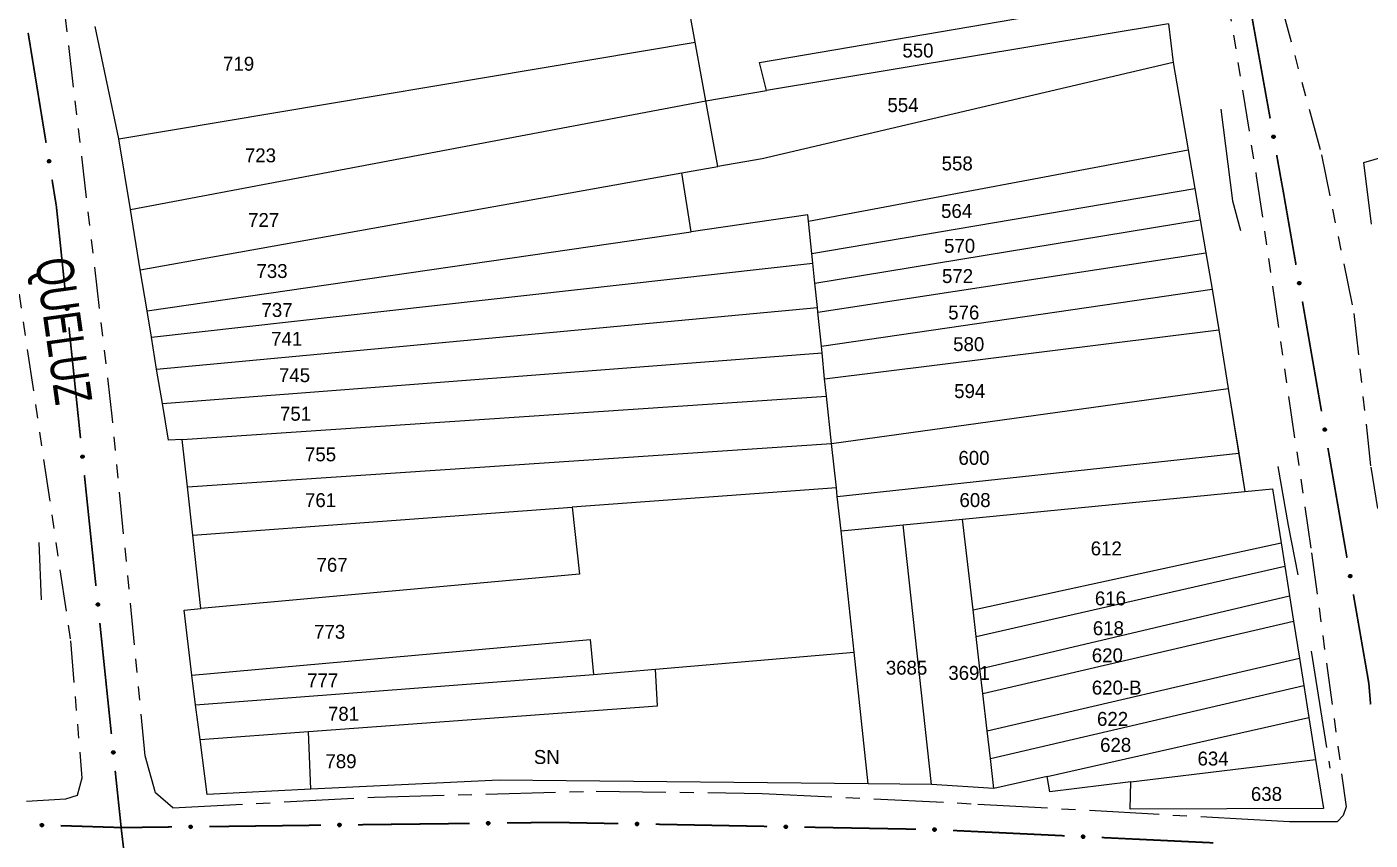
# Model space of a CAD drawing. Extents: x 203851 to 204958, y 4839055 to 4839989.
# Drawn here: x 204665.5 to 204809.9, y 4839179.8 to 4839267.4 of the extents above; entities that cross this region are included whole.
import ezdxf
from ezdxf.enums import TextEntityAlignment as Align

# ---------------------------------------------------------------- set-up
doc = ezdxf.new("R2010")
doc.units = 0
doc.header["$LTSCALE"] = 1.5
doc.header["$MEASUREMENT"] = 0
for name, pattern in [('TRACO_05', [11, 7, -1, 0.5, -1, 0.5, -1]), ('TRACO_13', [8, 5, -1, 1, -1]), ('TRACO_25', [8, 3, -1, 1, -1, 1, -1])]:
    doc.linetypes.add(name, pattern=pattern)
for name, color, linetype in [('CD_MALHA_LOTES', 7, 'CONTINUOUS'), ('HD-VALAS-DRENOS', 170, 'CONTINUOUS'), ('RU-QUADRA', 210, 'CONTINUOUS'), ('SV-EIXO-RUA-N-PAV', 6, 'CONTINUOUS'), ('SV-RUA-NAO-PAV', 7, 'CONTINUOUS'), ('SV-TXT-RUA-N-PAV', 7, 'CONTINUOUS'), ('Th_NmrPort', 1, 'CONTINUOUS')]:
    doc.layers.add(name, color=color, linetype=linetype)
doc.styles.add('ARIAL', font='ARIAL.SHX')

msp = doc.modelspace()

# ---------------------------------------------------------------- linework, layer by layer
at = {"layer": 'CD_MALHA_LOTES', "linetype": 'Continuous', "flags": 128}
for points in [[(204744.29, 4839263.53), (204787.84, 4839271.01)], [(204737.36, 4839265.72), (204736.75, 4839269.07)], [(204675.38, 4839255.3), (204672.84, 4839267.42)], [(204788.25, 4839267.7), (204745.03, 4839260.51)], [(204788.25, 4839267.7), (204788.77, 4839263.54)], [(204675.38, 4839255.3), (204737.36, 4839265.72)], [(204738.51, 4839259.42), (204737.36, 4839265.72)], [(204745.03, 4839260.51), (204744.29, 4839263.53)], [(204788.77, 4839263.54), (204744.56, 4839253.15)], [(204788.77, 4839263.54), (204790.38, 4839254.14)], [(204676.63, 4839247.7), (204738.51, 4839259.42)], [(204738.51, 4839259.42), (204745.03, 4839260.51)], [(204739.81, 4839252.33), (204738.51, 4839259.42)], [(204676.63, 4839247.7), (204675.38, 4839255.3)], [(204749.55, 4839246.46), (204790.38, 4839254.14)], [(204790.38, 4839254.14), (204791.09, 4839249.96)], [(204810.1, 4839246.12), (204809.25, 4839252.76), (204813.72, 4839254.07)], [(204735.91, 4839251.67), (204739.81, 4839252.33)], [(204744.56, 4839253.15), (204739.81, 4839252.33)], [(204677.69, 4839241.23), (204735.91, 4839251.67)], [(204736.92, 4839245.3), (204735.91, 4839251.67)], [(204749.91, 4839242.98), (204791.09, 4839249.96)], [(204791.09, 4839249.96), (204791.67, 4839246.6)], [(204677.69, 4839241.23), (204676.63, 4839247.7)], [(204749.48, 4839247.15), (204736.92, 4839245.3)], [(204749.55, 4839246.46), (204749.48, 4839247.15)], [(204749.91, 4839242.98), (204749.55, 4839246.46)], [(204750.24, 4839239.78), (204791.67, 4839246.6)], [(204791.67, 4839246.6), (204792.27, 4839243.05)], [(204678.42, 4839236.8), (204736.92, 4839245.3)], [(204750.02, 4839241.92), (204749.91, 4839242.98)], [(204750.55, 4839236.68), (204792.27, 4839243.05)], [(204792.27, 4839243.05), (204792.94, 4839239.14)], [(204678.42, 4839236.8), (204677.69, 4839241.23)], [(204678.89, 4839233.96), (204750.02, 4839241.92)], [(204750.24, 4839239.78), (204750.02, 4839241.92)], [(204750.5, 4839237.18), (204750.24, 4839239.78)], [(204750.93, 4839233.01), (204792.94, 4839239.14)], [(204792.94, 4839239.14), (204793.67, 4839234.76)], [(204678.89, 4839233.96), (204678.42, 4839236.8)], [(204679.45, 4839230.54), (204750.5, 4839237.18)], [(204750.55, 4839236.68), (204750.5, 4839237.18)], [(204750.93, 4839233.01), (204750.55, 4839236.68)], [(204679.45, 4839230.54), (204678.89, 4839233.96)], [(204751.28, 4839229.49), (204793.67, 4839234.76)], [(204793.67, 4839234.76), (204794.69, 4839228.45)], [(204680.06, 4839226.84), (204751, 4839232.28)], [(204751, 4839232.28), (204750.93, 4839233.01)], [(204751.28, 4839229.49), (204751, 4839232.28)], [(204680.06, 4839226.84), (204679.45, 4839230.54)], [(204751.47, 4839227.63), (204751.28, 4839229.49)], [(204682.19, 4839222.97), (204751.47, 4839227.63)], [(204752.02, 4839222.54), (204751.47, 4839227.63)], [(204752.02, 4839222.54), (204794.69, 4839228.45)], [(204794.69, 4839228.45), (204795.81, 4839221.47)], [(204680.71, 4839222.87), (204680.06, 4839226.84)], [(204682.19, 4839222.97), (204680.71, 4839222.87)], [(204682.75, 4839217.87), (204682.19, 4839222.97)], [(204682.75, 4839217.87), (204752.02, 4839222.54)], [(204752.54, 4839217.76), (204752.02, 4839222.54)], [(204752.64, 4839216.81), (204795.81, 4839221.47)], [(204795.81, 4839221.47), (204796.47, 4839217.37)], [(204683.33, 4839212.66), (204682.75, 4839217.87)], [(204752.54, 4839217.76), (204724.13, 4839215.67)], [(204752.64, 4839216.81), (204752.54, 4839217.76)], [(204796.47, 4839217.37), (204799.45, 4839217.66)], [(204799.45, 4839217.66), (204800.37, 4839211.82)], [(204753.04, 4839213.12), (204752.64, 4839216.81)], [(204766.1, 4839214.4), (204796.47, 4839217.37)], [(204683.33, 4839212.66), (204724.13, 4839215.67)], [(204724.13, 4839215.67), (204724.93, 4839208.47)], [(204753.04, 4839213.12), (204759.72, 4839213.77)], [(204754.44, 4839200.06), (204753.04, 4839213.12)], [(204759.72, 4839213.77), (204766.1, 4839214.4)], [(204762.76, 4839185.82), (204759.72, 4839213.77)], [(204767.24, 4839204.62), (204766.1, 4839214.4)], [(204684.2, 4839204.76), (204683.33, 4839212.66)], [(204767.24, 4839204.62), (204800.37, 4839211.82)], [(204800.37, 4839211.82), (204800.77, 4839209.32)], [(204767.57, 4839201.77), (204800.77, 4839209.32)], [(204800.77, 4839209.32), (204801.28, 4839206.13)], [(204724.93, 4839208.47), (204684.2, 4839204.76)], [(204767.98, 4839198.26), (204801.28, 4839206.13)], [(204801.28, 4839206.13), (204801.71, 4839203.4)], [(204682.41, 4839204.59), (204684.2, 4839204.76)], [(204683.23, 4839197.59), (204682.41, 4839204.59)], [(204767.57, 4839201.77), (204767.24, 4839204.62)], [(204768.29, 4839195.62), (204801.71, 4839203.4)], [(204801.71, 4839203.4), (204802.34, 4839199.44)], [(204767.98, 4839198.26), (204767.57, 4839201.77)], [(204683.23, 4839197.59), (204726.06, 4839201.44)], [(204726.06, 4839201.44), (204726.43, 4839197.68)], [(204733.1, 4839198.25), (204754.44, 4839200.06)], [(204755.97, 4839185.89), (204754.44, 4839200.06)], [(204768.76, 4839191.62), (204802.34, 4839199.44)], [(204802.34, 4839199.44), (204802.81, 4839196.47)], [(204683.64, 4839194.41), (204683.23, 4839197.59)], [(204683.64, 4839194.41), (204726.43, 4839197.68)], [(204726.43, 4839197.68), (204733.1, 4839198.25)], [(204733.32, 4839194.3), (204733.1, 4839198.25)], [(204768.29, 4839195.62), (204767.98, 4839198.26)], [(204769.11, 4839188.62), (204802.81, 4839196.47)], [(204802.81, 4839196.47), (204803.35, 4839193.05)], [(204684.13, 4839190.66), (204683.64, 4839194.41)], [(204768.76, 4839191.62), (204768.29, 4839195.62)], [(204695.79, 4839191.52), (204733.32, 4839194.3)], [(204775.22, 4839186.7), (204803.35, 4839193.05)], [(204803.35, 4839193.05), (204804.07, 4839188.53)], [(204684.13, 4839190.66), (204695.79, 4839191.52)], [(204696.02, 4839185.31), (204695.79, 4839191.52)], [(204769.11, 4839188.62), (204768.76, 4839191.62)], [(204684.89, 4839184.75), (204684.13, 4839190.66)], [(204769.48, 4839185.41), (204769.11, 4839188.62)], [(204784.21, 4839186.1), (204804.07, 4839188.53)], [(204804.07, 4839188.53), (204804.91, 4839183.25)], [(204716.27, 4839186.31), (204696.02, 4839185.31)], [(204755.97, 4839185.89), (204716.27, 4839186.31)], [(204762.76, 4839185.82), (204755.97, 4839185.89)], [(204769.48, 4839185.41), (204762.76, 4839185.82)], [(204775.22, 4839186.7), (204769.48, 4839185.41)], [(204775.5, 4839185.04), (204775.22, 4839186.7)], [(204784.21, 4839186.1), (204775.5, 4839185.04)], [(204784.12, 4839183.19), (204784.21, 4839186.1)], [(204696.02, 4839185.31), (204684.89, 4839184.75)], [(204804.91, 4839183.25), (204784.12, 4839183.19)]]:
    msp.add_lwpolyline(points, dxfattribs=at)
at = {"layer": 'HD-VALAS-DRENOS', "linetype": 'TRACO_05'}
for points in [[(204793.89, 4839258.52, 2.73), (204795.13, 4839248.64, 2.73), (204795.99, 4839245.46, 2.73)], [(204800.03, 4839220.07, 2.57), (204801.11, 4839213.72, 2.57), (204802.15, 4839208.4, 2.53)], [(204666.79, 4839211.88, 3.58), (204667.02, 4839205.7, 3.29)], [(204803.61, 4839200.19, 2.53), (204805.67, 4839187.26, 2.53)]]:
    msp.add_polyline3d(points, dxfattribs=at)
at = {"layer": 'RU-QUADRA', "linetype": 'Continuous', "flags": 128}
for points in [[(204788.25, 4839267.7), (204788.77, 4839263.54), (204790.38, 4839254.14), (204791.09, 4839249.96), (204791.67, 4839246.6), (204792.27, 4839243.05), (204792.94, 4839239.14), (204793.67, 4839234.76), (204794.69, 4839228.45), (204796.47, 4839217.37), (204799.45, 4839217.66), (204800.37, 4839211.82), (204800.77, 4839209.32), (204801.28, 4839206.13), (204801.71, 4839203.4), (204802.34, 4839199.44), (204802.81, 4839196.47), (204803.35, 4839193.05), (204804.07, 4839188.53), (204804.91, 4839183.25), (204784.12, 4839183.19), (204784.21, 4839186.1), (204775.5, 4839185.04), (204775.22, 4839186.7), (204769.48, 4839185.41), (204762.76, 4839185.82), (204755.97, 4839185.89), (204716.27, 4839186.31), (204696.02, 4839185.31), (204684.89, 4839184.75), (204684.13, 4839190.66), (204683.64, 4839194.41), (204683.23, 4839197.59), (204682.41, 4839204.59), (204684.2, 4839204.76), (204683.33, 4839212.66), (204682.75, 4839217.87), (204682.19, 4839222.97), (204680.71, 4839222.87), (204680.06, 4839226.84), (204679.45, 4839230.54), (204678.89, 4839233.96), (204678.42, 4839236.8), (204677.69, 4839241.23), (204676.63, 4839247.7), (204675.38, 4839255.3), (204672.84, 4839267.42)], [(204810.1, 4839246.12), (204809.25, 4839252.76), (204813.72, 4839254.07)]]:
    msp.add_lwpolyline(points, dxfattribs=at)
at = {"layer": 'SV-EIXO-RUA-N-PAV', "const_width": 0.18}
for points in [[(204797.07, 4839269.32), (204799.19, 4839257.51)], [(204665.63, 4839266.72), (204667.56, 4839254.88)], [(204799.89, 4839253.57), (204800.42, 4839250.62)], [(204668.2, 4839250.93), (204668.52, 4839248.95)], [(204800.42, 4839250.62), (204800.6, 4839249.64)], [(204800.6, 4839249.64), (204801.97, 4839241.75)], [(204668.52, 4839248.95), (204668.66, 4839248.1)], [(204668.66, 4839248.1), (204669.61, 4839239.02)], [(204802.66, 4839237.81), (204804.71, 4839225.99)], [(204670.02, 4839235.04), (204671.26, 4839223.1)], [(204805.4, 4839222.05), (204807.45, 4839210.23)], [(204671.68, 4839219.12), (204672.92, 4839207.19)], [(204808.14, 4839206.29), (204809.68, 4839197.42)], [(204673.34, 4839203.21), (204674.58, 4839191.27)], [(204809.68, 4839197.42), (204809.8, 4839196.71)], [(204809.8, 4839196.71), (204809.99, 4839194.44)], [(204674.99, 4839187.3), (204675.62, 4839181.33)], [(204669.11, 4839181.4), (204675.11, 4839181.21)], [(204675.62, 4839181.33), (204675.63, 4839181.19)], [(204675.63, 4839181.19), (204681.11, 4839181.26)], [(204685.11, 4839181.3), (204697.11, 4839181.45)], [(204701.11, 4839181.5), (204713.11, 4839181.64)], [(204717.11, 4839181.69), (204722.11, 4839181.75)], [(204722.11, 4839181.75), (204722.36, 4839181.75)], [(204722.36, 4839181.75), (204729.11, 4839181.62)], [(204733.11, 4839181.55), (204745.1, 4839181.32)], [(204749.1, 4839181.24), (204761.1, 4839181.02)], [(204675.11, 4839181.21), (204675.63, 4839181.19)], [(204675.63, 4839181.19), (204676.31, 4839175.37)], [(204765.1, 4839180.88), (204777.08, 4839180.31)], [(204781.08, 4839180.12), (204793.07, 4839179.55)]]:
    msp.add_lwpolyline(points, dxfattribs=at)
at = {"layer": 'SV-EIXO-RUA-N-PAV'}
for points in [[(204799.62, 4839255.7), (204799.66, 4839255.67), (204799.69, 4839255.64), (204799.71, 4839255.61), (204799.72, 4839255.58), (204799.72, 4839255.54), (204799.72, 4839255.5), (204799.7, 4839255.47), (204799.68, 4839255.42), (204799.64, 4839255.4), (204799.61, 4839255.38), (204799.57, 4839255.37), (204799.54, 4839255.37), (204799.5, 4839255.37), (204799.46, 4839255.39), (204799.42, 4839255.41), (204799.39, 4839255.45), (204799.38, 4839255.48), (204799.37, 4839255.51), (204799.37, 4839255.55), (204799.37, 4839255.59), (204799.39, 4839255.62), (204799.41, 4839255.66), (204799.45, 4839255.69), (204799.48, 4839255.71), (204799.51, 4839255.72), (204799.55, 4839255.72), (204799.58, 4839255.72), (204799.62, 4839255.7)], [(204667.97, 4839253.06), (204668.01, 4839253.03), (204668.03, 4839253), (204668.05, 4839252.97), (204668.06, 4839252.93), (204668.06, 4839252.9), (204668.05, 4839252.86), (204668.04, 4839252.82), (204668.01, 4839252.78), (204667.98, 4839252.76), (204667.95, 4839252.74), (204667.91, 4839252.73), (204667.88, 4839252.73), (204667.84, 4839252.73), (204667.8, 4839252.75), (204667.76, 4839252.78), (204667.73, 4839252.81), (204667.72, 4839252.84), (204667.71, 4839252.88), (204667.71, 4839252.91), (204667.71, 4839252.95), (204667.73, 4839252.99), (204667.76, 4839253.03), (204667.79, 4839253.06), (204667.82, 4839253.07), (204667.85, 4839253.08), (204667.89, 4839253.08), (204667.93, 4839253.08), (204667.97, 4839253.06)], [(204802.4, 4839239.94), (204802.44, 4839239.92), (204802.47, 4839239.88), (204802.48, 4839239.85), (204802.49, 4839239.82), (204802.49, 4839239.78), (204802.49, 4839239.75), (204802.47, 4839239.71), (204802.45, 4839239.67), (204802.41, 4839239.64), (204802.38, 4839239.62), (204802.35, 4839239.61), (204802.31, 4839239.61), (204802.27, 4839239.61), (204802.24, 4839239.63), (204802.19, 4839239.66), (204802.17, 4839239.69), (204802.15, 4839239.72), (204802.14, 4839239.76), (204802.14, 4839239.79), (204802.14, 4839239.83), (204802.16, 4839239.87), (204802.19, 4839239.91), (204802.22, 4839239.94), (204802.25, 4839239.95), (204802.29, 4839239.96), (204802.32, 4839239.96), (204802.36, 4839239.96), (204802.4, 4839239.94)], [(204669.91, 4839237.18), (204669.95, 4839237.15), (204669.97, 4839237.12), (204669.99, 4839237.08), (204669.99, 4839237.05), (204669.99, 4839237.01), (204669.99, 4839236.98), (204669.97, 4839236.94), (204669.94, 4839236.9), (204669.9, 4839236.87), (204669.87, 4839236.86), (204669.83, 4839236.85), (204669.8, 4839236.85), (204669.76, 4839236.86), (204669.73, 4839236.88), (204669.69, 4839236.91), (204669.66, 4839236.94), (204669.65, 4839236.98), (204669.64, 4839237.01), (204669.64, 4839237.05), (204669.65, 4839237.08), (204669.67, 4839237.12), (204669.7, 4839237.16), (204669.73, 4839237.18), (204669.76, 4839237.2), (204669.8, 4839237.2), (204669.83, 4839237.21), (204669.87, 4839237.2), (204669.91, 4839237.18)], [(204805.14, 4839224.18), (204805.18, 4839224.15), (204805.21, 4839224.12), (204805.22, 4839224.09), (204805.23, 4839224.05), (204805.23, 4839224.02), (204805.23, 4839223.98), (204805.21, 4839223.94), (204805.19, 4839223.9), (204805.15, 4839223.87), (204805.12, 4839223.86), (204805.09, 4839223.85), (204805.05, 4839223.84), (204805.01, 4839223.85), (204804.98, 4839223.87), (204804.93, 4839223.89), (204804.91, 4839223.93), (204804.89, 4839223.96), (204804.88, 4839223.99), (204804.88, 4839224.03), (204804.88, 4839224.06), (204804.9, 4839224.1), (204804.93, 4839224.14), (204804.96, 4839224.17), (204804.99, 4839224.19), (204805.03, 4839224.2), (204805.06, 4839224.2), (204805.1, 4839224.2), (204805.14, 4839224.18)], [(204671.57, 4839221.27), (204671.6, 4839221.24), (204671.63, 4839221.2), (204671.65, 4839221.17), (204671.65, 4839221.13), (204671.65, 4839221.1), (204671.64, 4839221.06), (204671.63, 4839221.02), (204671.6, 4839220.99), (204671.56, 4839220.96), (204671.53, 4839220.95), (204671.49, 4839220.94), (204671.46, 4839220.94), (204671.42, 4839220.95), (204671.38, 4839220.96), (204671.34, 4839220.99), (204671.32, 4839221.03), (204671.31, 4839221.06), (204671.3, 4839221.1), (204671.3, 4839221.13), (204671.31, 4839221.17), (204671.32, 4839221.21), (204671.35, 4839221.24), (204671.39, 4839221.27), (204671.42, 4839221.28), (204671.46, 4839221.29), (204671.49, 4839221.29), (204671.53, 4839221.29), (204671.57, 4839221.27)], [(204807.88, 4839208.42), (204807.92, 4839208.39), (204807.95, 4839208.36), (204807.96, 4839208.32), (204807.97, 4839208.29), (204807.97, 4839208.25), (204807.97, 4839208.22), (204807.95, 4839208.18), (204807.93, 4839208.14), (204807.89, 4839208.11), (204807.86, 4839208.09), (204807.83, 4839208.08), (204807.79, 4839208.08), (204807.75, 4839208.09), (204807.71, 4839208.1), (204807.67, 4839208.13), (204807.65, 4839208.16), (204807.63, 4839208.19), (204807.62, 4839208.23), (204807.62, 4839208.27), (204807.62, 4839208.3), (204807.64, 4839208.34), (204807.67, 4839208.38), (204807.7, 4839208.41), (204807.73, 4839208.42), (204807.77, 4839208.43), (204807.8, 4839208.44), (204807.84, 4839208.43), (204807.88, 4839208.42)], [(204673.22, 4839205.35), (204673.26, 4839205.32), (204673.29, 4839205.29), (204673.3, 4839205.25), (204673.31, 4839205.22), (204673.31, 4839205.18), (204673.3, 4839205.15), (204673.28, 4839205.11), (204673.25, 4839205.07), (204673.22, 4839205.05), (204673.19, 4839205.03), (204673.15, 4839205.02), (204673.12, 4839205.02), (204673.08, 4839205.03), (204673.04, 4839205.05), (204673, 4839205.08), (204672.98, 4839205.11), (204672.96, 4839205.15), (204672.96, 4839205.18), (204672.96, 4839205.22), (204672.96, 4839205.25), (204672.98, 4839205.29), (204673.01, 4839205.33), (204673.05, 4839205.36), (204673.08, 4839205.37), (204673.11, 4839205.38), (204673.15, 4839205.38), (204673.19, 4839205.37), (204673.22, 4839205.35)], [(204674.88, 4839189.44), (204674.92, 4839189.41), (204674.95, 4839189.37), (204674.96, 4839189.34), (204674.97, 4839189.31), (204674.97, 4839189.27), (204674.96, 4839189.23), (204674.94, 4839189.2), (204674.91, 4839189.16), (204674.88, 4839189.13), (204674.84, 4839189.12), (204674.81, 4839189.11), (204674.77, 4839189.11), (204674.74, 4839189.12), (204674.7, 4839189.14), (204674.66, 4839189.17), (204674.63, 4839189.2), (204674.62, 4839189.23), (204674.61, 4839189.27), (204674.61, 4839189.31), (204674.62, 4839189.34), (204674.64, 4839189.38), (204674.67, 4839189.42), (204674.7, 4839189.44), (204674.74, 4839189.46), (204674.77, 4839189.46), (204674.81, 4839189.46), (204674.84, 4839189.46), (204674.88, 4839189.44)], [(204666.97, 4839181.58), (204667.01, 4839181.61), (204667.05, 4839181.63), (204667.08, 4839181.64), (204667.12, 4839181.64), (204667.15, 4839181.64), (204667.19, 4839181.63), (204667.22, 4839181.6), (204667.26, 4839181.57), (204667.28, 4839181.53), (204667.29, 4839181.49), (204667.29, 4839181.46), (204667.29, 4839181.43), (204667.27, 4839181.39), (204667.25, 4839181.35), (204667.21, 4839181.32), (204667.18, 4839181.3), (204667.14, 4839181.29), (204667.11, 4839181.29), (204667.07, 4839181.29), (204667.04, 4839181.31), (204667, 4839181.33), (204666.97, 4839181.36), (204666.95, 4839181.4), (204666.94, 4839181.44), (204666.94, 4839181.47), (204666.94, 4839181.51), (204666.95, 4839181.54), (204666.97, 4839181.58)], [(204682.96, 4839181.39), (204683, 4839181.42), (204683.03, 4839181.45), (204683.07, 4839181.46), (204683.1, 4839181.46), (204683.14, 4839181.46), (204683.17, 4839181.45), (204683.21, 4839181.43), (204683.25, 4839181.39), (204683.27, 4839181.35), (204683.28, 4839181.32), (204683.28, 4839181.28), (204683.28, 4839181.25), (204683.27, 4839181.21), (204683.25, 4839181.18), (204683.21, 4839181.14), (204683.18, 4839181.12), (204683.14, 4839181.11), (204683.11, 4839181.11), (204683.07, 4839181.11), (204683.04, 4839181.12), (204683, 4839181.14), (204682.97, 4839181.18), (204682.94, 4839181.21), (204682.93, 4839181.25), (204682.93, 4839181.28), (204682.93, 4839181.32), (204682.94, 4839181.35), (204682.96, 4839181.39)], [(204698.96, 4839181.58), (204699, 4839181.62), (204699.03, 4839181.64), (204699.07, 4839181.65), (204699.1, 4839181.65), (204699.14, 4839181.65), (204699.17, 4839181.64), (204699.21, 4839181.62), (204699.25, 4839181.58), (204699.27, 4839181.55), (204699.28, 4839181.51), (204699.28, 4839181.48), (204699.28, 4839181.44), (204699.27, 4839181.41), (204699.25, 4839181.37), (204699.21, 4839181.33), (204699.18, 4839181.31), (204699.14, 4839181.3), (204699.11, 4839181.3), (204699.07, 4839181.3), (204699.04, 4839181.31), (204699, 4839181.33), (204698.97, 4839181.37), (204698.94, 4839181.4), (204698.93, 4839181.44), (204698.93, 4839181.47), (204698.93, 4839181.51), (204698.94, 4839181.54), (204698.96, 4839181.58)], [(204714.96, 4839181.77), (204715, 4839181.81), (204715.03, 4839181.83), (204715.07, 4839181.84), (204715.1, 4839181.84), (204715.14, 4839181.84), (204715.17, 4839181.83), (204715.21, 4839181.81), (204715.24, 4839181.78), (204715.27, 4839181.74), (204715.28, 4839181.7), (204715.28, 4839181.67), (204715.28, 4839181.63), (204715.27, 4839181.6), (204715.25, 4839181.56), (204715.21, 4839181.53), (204715.18, 4839181.5), (204715.14, 4839181.49), (204715.11, 4839181.49), (204715.07, 4839181.49), (204715.04, 4839181.5), (204715, 4839181.52), (204714.97, 4839181.56), (204714.94, 4839181.59), (204714.93, 4839181.63), (204714.93, 4839181.66), (204714.93, 4839181.7), (204714.94, 4839181.74), (204714.96, 4839181.77)], [(204730.96, 4839181.7), (204731, 4839181.73), (204731.04, 4839181.75), (204731.07, 4839181.76), (204731.11, 4839181.76), (204731.14, 4839181.76), (204731.18, 4839181.75), (204731.21, 4839181.73), (204731.25, 4839181.69), (204731.27, 4839181.65), (204731.28, 4839181.62), (204731.28, 4839181.58), (204731.28, 4839181.55), (204731.26, 4839181.51), (204731.24, 4839181.48), (204731.21, 4839181.44), (204731.17, 4839181.42), (204731.13, 4839181.41), (204731.1, 4839181.41), (204731.06, 4839181.42), (204731.03, 4839181.43), (204730.99, 4839181.45), (204730.96, 4839181.48), (204730.94, 4839181.52), (204730.93, 4839181.56), (204730.93, 4839181.59), (204730.93, 4839181.63), (204730.94, 4839181.66), (204730.96, 4839181.7)], [(204746.96, 4839181.39), (204747, 4839181.43), (204747.03, 4839181.45), (204747.07, 4839181.46), (204747.1, 4839181.46), (204747.14, 4839181.46), (204747.17, 4839181.45), (204747.21, 4839181.43), (204747.24, 4839181.39), (204747.26, 4839181.35), (204747.28, 4839181.32), (204747.28, 4839181.28), (204747.27, 4839181.25), (204747.26, 4839181.21), (204747.24, 4839181.18), (204747.2, 4839181.14), (204747.17, 4839181.12), (204747.13, 4839181.11), (204747.1, 4839181.11), (204747.06, 4839181.11), (204747.03, 4839181.12), (204746.99, 4839181.15), (204746.96, 4839181.18), (204746.93, 4839181.22), (204746.93, 4839181.25), (204746.92, 4839181.29), (204746.93, 4839181.32), (204746.94, 4839181.36), (204746.96, 4839181.39)], [(204762.96, 4839181.09), (204763, 4839181.13), (204763.03, 4839181.15), (204763.07, 4839181.16), (204763.11, 4839181.16), (204763.14, 4839181.15), (204763.17, 4839181.14), (204763.21, 4839181.12), (204763.24, 4839181.08), (204763.26, 4839181.04), (204763.27, 4839181.01), (204763.27, 4839180.97), (204763.27, 4839180.94), (204763.26, 4839180.9), (204763.23, 4839180.87), (204763.2, 4839180.83), (204763.16, 4839180.81), (204763.12, 4839180.8), (204763.09, 4839180.8), (204763.05, 4839180.81), (204763.02, 4839180.82), (204762.98, 4839180.84), (204762.95, 4839180.88), (204762.93, 4839180.92), (204762.92, 4839180.95), (204762.92, 4839180.99), (204762.93, 4839181.02), (204762.94, 4839181.06), (204762.96, 4839181.09)], [(204778.94, 4839180.33), (204778.98, 4839180.37), (204779.02, 4839180.39), (204779.05, 4839180.4), (204779.09, 4839180.4), (204779.12, 4839180.39), (204779.16, 4839180.38), (204779.19, 4839180.36), (204779.23, 4839180.32), (204779.24, 4839180.28), (204779.26, 4839180.25), (204779.26, 4839180.21), (204779.25, 4839180.18), (204779.24, 4839180.14), (204779.21, 4839180.11), (204779.18, 4839180.07), (204779.14, 4839180.05), (204779.11, 4839180.04), (204779.07, 4839180.04), (204779.03, 4839180.05), (204779, 4839180.06), (204778.97, 4839180.08), (204778.93, 4839180.12), (204778.91, 4839180.16), (204778.9, 4839180.19), (204778.9, 4839180.23), (204778.91, 4839180.26), (204778.92, 4839180.3), (204778.94, 4839180.33)]]:
    msp.add_lwpolyline(points, close=True, dxfattribs=at)
for points in [[(204799.37, 4839255.59), (204799.42, 4839255.41)], [(204799.37, 4839255.56), (204799.41, 4839255.44)], [(204799.37, 4839255.55), (204799.39, 4839255.45)], [(204799.38, 4839255.6), (204799.44, 4839255.41)], [(204799.39, 4839255.62), (204799.46, 4839255.39)], [(204799.4, 4839255.64), (204799.48, 4839255.38)], [(204799.41, 4839255.66), (204799.5, 4839255.37)], [(204799.43, 4839255.68), (204799.52, 4839255.37)], [(204799.45, 4839255.69), (204799.54, 4839255.37)], [(204799.46, 4839255.7), (204799.56, 4839255.37)], [(204799.48, 4839255.71), (204799.57, 4839255.37)], [(204799.5, 4839255.71), (204799.59, 4839255.38)], [(204799.51, 4839255.72), (204799.61, 4839255.38)], [(204799.53, 4839255.72), (204799.63, 4839255.39)], [(204799.55, 4839255.72), (204799.64, 4839255.4)], [(204799.57, 4839255.71), (204799.66, 4839255.42)], [(204799.58, 4839255.72), (204799.68, 4839255.42)], [(204799.6, 4839255.71), (204799.69, 4839255.45)], [(204799.62, 4839255.7), (204799.7, 4839255.47)], [(204799.64, 4839255.69), (204799.71, 4839255.49)], [(204799.66, 4839255.67), (204799.72, 4839255.5)], [(204799.68, 4839255.66), (204799.72, 4839255.53)], [(204799.69, 4839255.64), (204799.72, 4839255.54)], [(204667.71, 4839252.95), (204667.76, 4839252.78)], [(204667.71, 4839252.93), (204667.74, 4839252.8)], [(204667.71, 4839252.91), (204667.73, 4839252.81)], [(204667.72, 4839252.96), (204667.78, 4839252.77)], [(204667.73, 4839252.99), (204667.8, 4839252.75)], [(204667.74, 4839253.01), (204667.82, 4839252.75)], [(204667.76, 4839253.03), (204667.84, 4839252.73)], [(204667.77, 4839253.04), (204667.86, 4839252.74)], [(204667.79, 4839253.06), (204667.88, 4839252.73)], [(204667.8, 4839253.06), (204667.89, 4839252.73)], [(204667.82, 4839253.07), (204667.91, 4839252.73)], [(204667.84, 4839253.07), (204667.92, 4839252.74)], [(204667.85, 4839253.08), (204667.95, 4839252.74)], [(204667.87, 4839253.08), (204667.96, 4839252.75)], [(204667.89, 4839253.08), (204667.98, 4839252.76)], [(204667.91, 4839253.08), (204667.99, 4839252.78)], [(204667.93, 4839253.08), (204668.01, 4839252.78)], [(204667.94, 4839253.07), (204668.02, 4839252.81)], [(204667.97, 4839253.06), (204668.04, 4839252.82)], [(204667.99, 4839253.05), (204668.05, 4839252.85)], [(204668.01, 4839253.03), (204668.05, 4839252.86)], [(204668.02, 4839253.02), (204668.05, 4839252.89)], [(204668.03, 4839253), (204668.06, 4839252.9)], [(204802.14, 4839239.83), (204802.19, 4839239.66)], [(204802.14, 4839239.81), (204802.18, 4839239.68)], [(204802.14, 4839239.79), (204802.17, 4839239.69)], [(204802.15, 4839239.84), (204802.21, 4839239.65)], [(204802.16, 4839239.87), (204802.24, 4839239.63)], [(204802.18, 4839239.88), (204802.25, 4839239.62)], [(204802.19, 4839239.91), (204802.27, 4839239.61)], [(204802.2, 4839239.92), (204802.29, 4839239.62)], [(204802.22, 4839239.94), (204802.31, 4839239.61)], [(204802.23, 4839239.94), (204802.33, 4839239.61)], [(204802.25, 4839239.95), (204802.35, 4839239.61)], [(204802.27, 4839239.95), (204802.36, 4839239.62)], [(204802.29, 4839239.96), (204802.38, 4839239.62)], [(204802.31, 4839239.96), (204802.4, 4839239.63)], [(204802.32, 4839239.96), (204802.41, 4839239.64)], [(204802.34, 4839239.96), (204802.43, 4839239.66)], [(204802.36, 4839239.96), (204802.45, 4839239.67)], [(204802.38, 4839239.95), (204802.46, 4839239.69)], [(204802.4, 4839239.94), (204802.47, 4839239.71)], [(204802.42, 4839239.93), (204802.48, 4839239.73)], [(204802.44, 4839239.92), (204802.49, 4839239.75)], [(204802.45, 4839239.9), (204802.49, 4839239.77)], [(204802.47, 4839239.88), (204802.49, 4839239.78)], [(204669.64, 4839237.05), (204669.66, 4839236.94)], [(204669.65, 4839237.08), (204669.69, 4839236.91)], [(204669.65, 4839237.06), (204669.67, 4839236.93)], [(204669.66, 4839237.1), (204669.7, 4839236.9)], [(204669.67, 4839237.12), (204669.73, 4839236.88)], [(204669.68, 4839237.14), (204669.74, 4839236.87)], [(204669.7, 4839237.16), (204669.76, 4839236.86)], [(204669.71, 4839237.17), (204669.78, 4839236.86)], [(204669.73, 4839237.18), (204669.8, 4839236.85)], [(204669.75, 4839237.19), (204669.82, 4839236.85)], [(204669.76, 4839237.2), (204669.83, 4839236.85)], [(204669.78, 4839237.2), (204669.85, 4839236.86)], [(204669.8, 4839237.2), (204669.87, 4839236.86)], [(204669.82, 4839237.2), (204669.89, 4839236.87)], [(204669.83, 4839237.21), (204669.9, 4839236.87)], [(204669.85, 4839237.2), (204669.92, 4839236.89)], [(204669.87, 4839237.2), (204669.94, 4839236.9)], [(204669.89, 4839237.19), (204669.95, 4839236.92)], [(204669.91, 4839237.18), (204669.97, 4839236.94)], [(204669.93, 4839237.16), (204669.98, 4839236.96)], [(204669.95, 4839237.15), (204669.99, 4839236.98)], [(204669.96, 4839237.13), (204669.99, 4839237)], [(204669.97, 4839237.12), (204669.99, 4839237.01)], [(204804.88, 4839224.06), (204804.93, 4839223.89)], [(204804.88, 4839224.04), (204804.92, 4839223.92)], [(204804.88, 4839224.03), (204804.91, 4839223.93)], [(204804.89, 4839224.08), (204804.95, 4839223.89)], [(204804.9, 4839224.1), (204804.98, 4839223.87)], [(204804.92, 4839224.12), (204804.99, 4839223.86)], [(204804.93, 4839224.14), (204805.01, 4839223.85)], [(204804.94, 4839224.16), (204805.03, 4839223.85)], [(204804.96, 4839224.17), (204805.05, 4839223.84)], [(204804.97, 4839224.18), (204805.07, 4839223.85)], [(204804.99, 4839224.19), (204805.09, 4839223.85)], [(204805.01, 4839224.19), (204805.1, 4839223.85)], [(204805.03, 4839224.2), (204805.12, 4839223.86)], [(204805.05, 4839224.19), (204805.14, 4839223.87)], [(204805.06, 4839224.2), (204805.15, 4839223.87)], [(204805.08, 4839224.19), (204805.17, 4839223.89)], [(204805.1, 4839224.2), (204805.19, 4839223.9)], [(204805.12, 4839224.19), (204805.2, 4839223.93)], [(204805.14, 4839224.18), (204805.21, 4839223.94)], [(204805.16, 4839224.16), (204805.22, 4839223.97)], [(204805.18, 4839224.15), (204805.23, 4839223.98)], [(204805.19, 4839224.13), (204805.23, 4839224.01)], [(204805.21, 4839224.12), (204805.23, 4839224.02)], [(204671.3, 4839221.15), (204671.33, 4839221.02)], [(204671.3, 4839221.13), (204671.32, 4839221.03)], [(204671.31, 4839221.17), (204671.34, 4839220.99)], [(204671.32, 4839221.21), (204671.38, 4839220.96)], [(204671.32, 4839221.18), (204671.36, 4839220.99)], [(204671.34, 4839221.22), (204671.4, 4839220.96)], [(204671.35, 4839221.24), (204671.42, 4839220.95)], [(204671.37, 4839221.26), (204671.44, 4839220.95)], [(204671.39, 4839221.27), (204671.46, 4839220.94)], [(204671.4, 4839221.27), (204671.47, 4839220.94)], [(204671.42, 4839221.28), (204671.49, 4839220.94)], [(204671.44, 4839221.28), (204671.51, 4839220.94)], [(204671.46, 4839221.29), (204671.53, 4839220.95)], [(204671.48, 4839221.29), (204671.55, 4839220.96)], [(204671.49, 4839221.29), (204671.56, 4839220.96)], [(204671.51, 4839221.28), (204671.58, 4839220.98)], [(204671.53, 4839221.29), (204671.6, 4839220.99)], [(204671.55, 4839221.27), (204671.61, 4839221.01)], [(204671.57, 4839221.27), (204671.63, 4839221.02)], [(204671.59, 4839221.25), (204671.63, 4839221.05)], [(204671.6, 4839221.24), (204671.64, 4839221.06)], [(204671.62, 4839221.22), (204671.65, 4839221.09)], [(204671.63, 4839221.2), (204671.65, 4839221.1)], [(204807.62, 4839208.3), (204807.67, 4839208.13)], [(204807.62, 4839208.28), (204807.66, 4839208.15)], [(204807.62, 4839208.27), (204807.65, 4839208.16)], [(204807.63, 4839208.32), (204807.69, 4839208.12)], [(204807.64, 4839208.34), (204807.71, 4839208.1)], [(204807.66, 4839208.36), (204807.73, 4839208.1)], [(204807.67, 4839208.38), (204807.75, 4839208.09)], [(204807.68, 4839208.39), (204807.77, 4839208.09)], [(204807.7, 4839208.41), (204807.79, 4839208.08)], [(204807.71, 4839208.41), (204807.81, 4839208.09)], [(204807.73, 4839208.42), (204807.83, 4839208.08)], [(204807.75, 4839208.43), (204807.84, 4839208.09)], [(204807.77, 4839208.43), (204807.86, 4839208.09)], [(204807.79, 4839208.43), (204807.88, 4839208.11)], [(204807.8, 4839208.44), (204807.89, 4839208.11)], [(204807.82, 4839208.43), (204807.91, 4839208.13)], [(204807.84, 4839208.43), (204807.93, 4839208.14)], [(204807.86, 4839208.42), (204807.94, 4839208.16)], [(204807.88, 4839208.42), (204807.95, 4839208.18)], [(204807.9, 4839208.4), (204807.96, 4839208.21)], [(204807.92, 4839208.39), (204807.97, 4839208.22)], [(204807.93, 4839208.37), (204807.97, 4839208.24)], [(204807.95, 4839208.36), (204807.97, 4839208.25)], [(204672.96, 4839205.25), (204673, 4839205.08)], [(204672.96, 4839205.23), (204672.99, 4839205.1)], [(204672.96, 4839205.22), (204672.98, 4839205.11)], [(204672.98, 4839205.29), (204673.04, 4839205.05)], [(204672.98, 4839205.27), (204673.02, 4839205.07)], [(204673, 4839205.31), (204673.06, 4839205.04)], [(204673.01, 4839205.33), (204673.08, 4839205.03)], [(204673.03, 4839205.34), (204673.1, 4839205.03)], [(204673.05, 4839205.36), (204673.12, 4839205.02)], [(204673.06, 4839205.36), (204673.13, 4839205.03)], [(204673.08, 4839205.37), (204673.15, 4839205.02)], [(204673.1, 4839205.37), (204673.16, 4839205.03)], [(204673.11, 4839205.38), (204673.19, 4839205.03)], [(204673.13, 4839205.37), (204673.2, 4839205.04)], [(204673.15, 4839205.38), (204673.22, 4839205.05)], [(204673.17, 4839205.37), (204673.24, 4839205.06)], [(204673.19, 4839205.37), (204673.25, 4839205.07)], [(204673.2, 4839205.36), (204673.27, 4839205.09)], [(204673.22, 4839205.35), (204673.28, 4839205.11)], [(204673.24, 4839205.34), (204673.29, 4839205.14)], [(204673.26, 4839205.32), (204673.3, 4839205.15)], [(204673.28, 4839205.3), (204673.3, 4839205.18)], [(204673.29, 4839205.29), (204673.31, 4839205.18)], [(204674.61, 4839189.31), (204674.63, 4839189.2)], [(204674.62, 4839189.34), (204674.66, 4839189.17)], [(204674.62, 4839189.32), (204674.65, 4839189.19)], [(204674.63, 4839189.35), (204674.68, 4839189.16)], [(204674.64, 4839189.38), (204674.7, 4839189.14)], [(204674.66, 4839189.39), (204674.72, 4839189.13)], [(204674.67, 4839189.42), (204674.74, 4839189.12)], [(204674.69, 4839189.43), (204674.75, 4839189.12)], [(204674.7, 4839189.44), (204674.77, 4839189.11)], [(204674.72, 4839189.45), (204674.79, 4839189.11)], [(204674.74, 4839189.46), (204674.81, 4839189.11)], [(204674.75, 4839189.46), (204674.82, 4839189.12)], [(204674.77, 4839189.46), (204674.84, 4839189.12)], [(204674.79, 4839189.46), (204674.86, 4839189.13)], [(204674.81, 4839189.46), (204674.88, 4839189.13)], [(204674.83, 4839189.46), (204674.89, 4839189.15)], [(204674.84, 4839189.46), (204674.91, 4839189.16)], [(204674.86, 4839189.45), (204674.93, 4839189.18)], [(204674.88, 4839189.44), (204674.94, 4839189.2)], [(204674.9, 4839189.42), (204674.95, 4839189.22)], [(204674.92, 4839189.41), (204674.96, 4839189.23)], [(204674.94, 4839189.39), (204674.96, 4839189.26)], [(204674.95, 4839189.37), (204674.97, 4839189.27)], [(204666.94, 4839181.51), (204667.28, 4839181.53)], [(204666.94, 4839181.49), (204667.28, 4839181.51)], [(204666.94, 4839181.47), (204667.29, 4839181.49)], [(204666.94, 4839181.45), (204667.29, 4839181.47)], [(204666.94, 4839181.44), (204667.29, 4839181.46)], [(204666.95, 4839181.54), (204667.26, 4839181.57)], [(204666.95, 4839181.52), (204667.26, 4839181.55)], [(204666.95, 4839181.42), (204667.28, 4839181.44)], [(204666.95, 4839181.4), (204667.29, 4839181.43)], [(204666.96, 4839181.56), (204667.24, 4839181.59)], [(204666.96, 4839181.38), (204667.27, 4839181.41)], [(204666.97, 4839181.58), (204667.22, 4839181.6)], [(204666.97, 4839181.36), (204667.27, 4839181.39)], [(204666.99, 4839181.59), (204667.2, 4839181.62)], [(204666.99, 4839181.35), (204667.26, 4839181.37)], [(204667, 4839181.33), (204667.25, 4839181.35)], [(204667.01, 4839181.61), (204667.19, 4839181.63)], [(204667.02, 4839181.32), (204667.22, 4839181.34)], [(204667.03, 4839181.62), (204667.16, 4839181.63)], [(204667.05, 4839181.63), (204667.15, 4839181.64)], [(204682.93, 4839181.32), (204683.27, 4839181.35)], [(204682.94, 4839181.35), (204683.25, 4839181.39)], [(204682.94, 4839181.33), (204683.25, 4839181.37)], [(204682.94, 4839181.3), (204683.27, 4839181.34)], [(204682.95, 4839181.37), (204683.23, 4839181.41)], [(204682.96, 4839181.39), (204683.21, 4839181.43)], [(204682.98, 4839181.41), (204683.19, 4839181.44)], [(204683, 4839181.42), (204683.17, 4839181.45)], [(204683.02, 4839181.44), (204683.15, 4839181.45)], [(204683.03, 4839181.45), (204683.14, 4839181.46)], [(204698.93, 4839181.51), (204699.27, 4839181.55)], [(204698.93, 4839181.49), (204699.27, 4839181.53)], [(204698.93, 4839181.47), (204699.28, 4839181.51)], [(204698.93, 4839181.45), (204699.28, 4839181.49)], [(204698.93, 4839181.44), (204699.28, 4839181.48)], [(204698.94, 4839181.54), (204699.25, 4839181.58)], [(204698.94, 4839181.53), (204699.25, 4839181.57)], [(204698.94, 4839181.42), (204699.28, 4839181.46)], [(204698.94, 4839181.4), (204699.28, 4839181.44)], [(204698.95, 4839181.56), (204699.22, 4839181.6)], [(204698.96, 4839181.58), (204699.21, 4839181.62)], [(204698.96, 4839181.38), (204699.27, 4839181.42)], [(204698.97, 4839181.37), (204699.27, 4839181.41)], [(204698.98, 4839181.6), (204699.18, 4839181.63)], [(204698.99, 4839181.35), (204699.26, 4839181.39)], [(204699, 4839181.62), (204699.17, 4839181.64)], [(204699, 4839181.33), (204699.25, 4839181.37)], [(204699.02, 4839181.63), (204699.15, 4839181.64)], [(204699.02, 4839181.32), (204699.22, 4839181.35)], [(204699.03, 4839181.64), (204699.14, 4839181.65)], [(204699.04, 4839181.31), (204699.21, 4839181.33)], [(204714.93, 4839181.7), (204715.27, 4839181.74)], [(204714.93, 4839181.68), (204715.27, 4839181.72)], [(204714.93, 4839181.66), (204715.28, 4839181.7)], [(204714.93, 4839181.65), (204715.28, 4839181.68)], [(204714.93, 4839181.63), (204715.28, 4839181.67)], [(204714.94, 4839181.74), (204715.24, 4839181.78)], [(204714.94, 4839181.72), (204715.25, 4839181.76)], [(204714.94, 4839181.61), (204715.28, 4839181.65)], [(204714.94, 4839181.59), (204715.28, 4839181.63)], [(204714.95, 4839181.75), (204715.22, 4839181.79)], [(204714.96, 4839181.77), (204715.21, 4839181.81)], [(204714.96, 4839181.58), (204715.27, 4839181.61)], [(204714.97, 4839181.56), (204715.27, 4839181.6)], [(204714.98, 4839181.79), (204715.18, 4839181.82)], [(204714.99, 4839181.54), (204715.25, 4839181.58)], [(204715, 4839181.81), (204715.17, 4839181.83)], [(204715, 4839181.52), (204715.25, 4839181.56)], [(204715.02, 4839181.82), (204715.15, 4839181.83)], [(204715.02, 4839181.52), (204715.22, 4839181.54)], [(204715.03, 4839181.83), (204715.14, 4839181.84)], [(204715.04, 4839181.5), (204715.21, 4839181.53)], [(204715.06, 4839181.5), (204715.19, 4839181.51)], [(204715.07, 4839181.49), (204715.18, 4839181.5)], [(204730.93, 4839181.63), (204731.27, 4839181.65)], [(204730.93, 4839181.61), (204731.27, 4839181.64)], [(204730.93, 4839181.59), (204731.28, 4839181.62)], [(204730.93, 4839181.57), (204731.28, 4839181.6)], [(204730.93, 4839181.56), (204731.28, 4839181.58)], [(204730.94, 4839181.66), (204731.25, 4839181.69)], [(204730.94, 4839181.64), (204731.25, 4839181.67)], [(204730.94, 4839181.54), (204731.28, 4839181.57)], [(204730.94, 4839181.52), (204731.28, 4839181.55)], [(204730.95, 4839181.68), (204731.23, 4839181.71)], [(204730.95, 4839181.5), (204731.27, 4839181.53)], [(204730.96, 4839181.7), (204731.21, 4839181.73)], [(204730.96, 4839181.48), (204731.26, 4839181.51)], [(204730.98, 4839181.72), (204731.19, 4839181.74)], [(204730.98, 4839181.47), (204731.25, 4839181.5)], [(204730.99, 4839181.45), (204731.24, 4839181.48)], [(204731, 4839181.73), (204731.18, 4839181.75)], [(204731.02, 4839181.74), (204731.15, 4839181.75)], [(204731.02, 4839181.44), (204731.22, 4839181.46)], [(204731.03, 4839181.43), (204731.21, 4839181.44)], [(204731.04, 4839181.75), (204731.14, 4839181.76)], [(204731.05, 4839181.42), (204731.18, 4839181.43)], [(204731.06, 4839181.42), (204731.17, 4839181.42)], [(204746.93, 4839181.32), (204747.26, 4839181.35)], [(204746.93, 4839181.31), (204747.26, 4839181.34)], [(204746.94, 4839181.36), (204747.24, 4839181.39)], [(204746.94, 4839181.34), (204747.25, 4839181.37)], [(204746.95, 4839181.37), (204747.22, 4839181.41)], [(204746.96, 4839181.39), (204747.21, 4839181.43)], [(204746.98, 4839181.41), (204747.18, 4839181.44)], [(204747, 4839181.43), (204747.17, 4839181.45)], [(204747.02, 4839181.44), (204747.15, 4839181.45)], [(204747.03, 4839181.45), (204747.14, 4839181.46)], [(204667.04, 4839181.31), (204667.21, 4839181.32)], [(204667.06, 4839181.3), (204667.19, 4839181.31)], [(204667.07, 4839181.29), (204667.18, 4839181.3)], [(204682.93, 4839181.28), (204683.28, 4839181.32)], [(204682.93, 4839181.25), (204683.28, 4839181.28)], [(204682.94, 4839181.26), (204683.28, 4839181.3)], [(204682.94, 4839181.23), (204683.28, 4839181.27)], [(204682.94, 4839181.21), (204683.28, 4839181.25)], [(204682.96, 4839181.19), (204683.27, 4839181.23)], [(204682.97, 4839181.18), (204683.27, 4839181.21)], [(204682.99, 4839181.16), (204683.26, 4839181.2)], [(204683, 4839181.14), (204683.25, 4839181.18)], [(204683.03, 4839181.13), (204683.22, 4839181.16)], [(204683.04, 4839181.12), (204683.21, 4839181.14)], [(204683.06, 4839181.12), (204683.19, 4839181.13)], [(204683.07, 4839181.11), (204683.18, 4839181.12)], [(204699.06, 4839181.31), (204699.19, 4839181.32)], [(204699.07, 4839181.3), (204699.18, 4839181.31)], [(204746.92, 4839181.29), (204747.28, 4839181.32)], [(204746.93, 4839181.27), (204747.27, 4839181.3)], [(204746.93, 4839181.25), (204747.28, 4839181.28)], [(204746.93, 4839181.23), (204747.27, 4839181.26)], [(204746.93, 4839181.22), (204747.27, 4839181.25)], [(204746.95, 4839181.2), (204747.26, 4839181.23)], [(204746.96, 4839181.18), (204747.26, 4839181.21)], [(204746.98, 4839181.17), (204747.25, 4839181.19)], [(204746.99, 4839181.15), (204747.24, 4839181.18)], [(204747.01, 4839181.14), (204747.21, 4839181.16)], [(204747.03, 4839181.12), (204747.2, 4839181.14)], [(204747.05, 4839181.12), (204747.18, 4839181.13)], [(204747.06, 4839181.11), (204747.17, 4839181.12)], [(204762.92, 4839180.99), (204763.27, 4839181.01)], [(204762.92, 4839180.97), (204763.27, 4839180.99)], [(204762.92, 4839180.95), (204763.27, 4839180.97)], [(204762.93, 4839181.02), (204763.26, 4839181.04)], [(204762.93, 4839181.01), (204763.26, 4839181.03)], [(204762.93, 4839180.93), (204763.27, 4839180.95)], [(204762.93, 4839180.92), (204763.27, 4839180.94)], [(204762.94, 4839181.06), (204763.24, 4839181.08)], [(204762.94, 4839181.04), (204763.25, 4839181.06)], [(204762.94, 4839180.9), (204763.26, 4839180.92)], [(204762.95, 4839181.07), (204763.22, 4839181.1)], [(204762.95, 4839180.88), (204763.26, 4839180.9)], [(204762.96, 4839181.09), (204763.21, 4839181.12)], [(204762.97, 4839180.86), (204763.24, 4839180.88)], [(204762.98, 4839181.11), (204763.18, 4839181.13)], [(204762.98, 4839180.84), (204763.23, 4839180.87)], [(204763, 4839181.13), (204763.17, 4839181.14)], [(204763.01, 4839180.83), (204763.21, 4839180.85)], [(204763.02, 4839181.14), (204763.15, 4839181.14)], [(204763.02, 4839180.82), (204763.2, 4839180.83)], [(204763.03, 4839181.15), (204763.14, 4839181.15)], [(204763.04, 4839180.81), (204763.17, 4839180.82)], [(204763.05, 4839180.81), (204763.16, 4839180.81)], [(204778.9, 4839180.23), (204779.26, 4839180.25)], [(204778.9, 4839180.19), (204779.26, 4839180.21)], [(204778.91, 4839180.26), (204779.24, 4839180.28)], [(204778.91, 4839180.25), (204779.24, 4839180.26)], [(204778.91, 4839180.21), (204779.25, 4839180.22)], [(204778.91, 4839180.17), (204779.25, 4839180.19)], [(204778.91, 4839180.16), (204779.25, 4839180.18)], [(204778.92, 4839180.3), (204779.23, 4839180.32)], [(204778.92, 4839180.28), (204779.23, 4839180.3)], [(204778.92, 4839180.14), (204779.24, 4839180.16)], [(204778.93, 4839180.31), (204779.2, 4839180.34)], [(204778.93, 4839180.12), (204779.24, 4839180.14)], [(204778.94, 4839180.33), (204779.19, 4839180.36)], [(204778.95, 4839180.1), (204779.22, 4839180.12)], [(204778.96, 4839180.35), (204779.17, 4839180.37)], [(204778.97, 4839180.08), (204779.21, 4839180.11)], [(204778.98, 4839180.37), (204779.16, 4839180.38)], [(204778.99, 4839180.07), (204779.19, 4839180.09)], [(204779, 4839180.38), (204779.13, 4839180.38)], [(204779, 4839180.06), (204779.18, 4839180.07)], [(204779.02, 4839180.39), (204779.12, 4839180.39)], [(204779.02, 4839180.05), (204779.15, 4839180.06)], [(204779.03, 4839180.05), (204779.14, 4839180.05)]]:
    msp.add_lwpolyline(points, dxfattribs=at)
at = {"layer": 'SV-RUA-NAO-PAV', "linetype": 'TRACO_25'}
for points in [[(204681.18, 4839183.32, 3.3), (204679.31, 4839184.94, 3.3), (204678.21, 4839188.92, 3.3), (204674.71, 4839225.13, 3.82), (204667.7, 4839284.95, 4.24), (204658.61, 4839328.6, 3.87), (204656.25, 4839338.43, 3.87), (204656.62, 4839339.59, 3.87), (204658.58, 4839340.29, 3.87), (204700.85, 4839347.27, 3.71), (204715.55, 4839349.15, 3.59), (204728.39, 4839349.47, 3.53), (204747.42, 4839349.06, 3.22), (204766.44, 4839350.8, 2.98), (204780.68, 4839351.87, 3.01), (204784, 4839350.65, 3.01), (204785.44, 4839348.44, 3.01), (204786.51, 4839329.21, 3.02), (204792.36, 4839284.26, 2.91), (204797.7, 4839251.33, 2.7), (204803.63, 4839210.77, 2.61), (204807.36, 4839183.44, 3.1), (204807.05, 4839182.49, 3.1)], [(204636.82, 4839337.37, 4.02), (204637.86, 4839337.51, 4.02), (204648.43, 4839338.73, 3.92), (204649.82, 4839337.97, 3.92), (204650, 4839336.74, 3.92), (204653.84, 4839311.34, 4.17), (204660.51, 4839276.03, 4.63), (204663.77, 4839244.53, 4.23), (204670.18, 4839201.28, 3.38), (204671.42, 4839186.52, 3.19), (204670.89, 4839184.65, 3.2), (204669.63, 4839184.24, 3.2), (204665.44, 4839184, 3.26)], [(204800.27, 4839270.09, 3.09), (204804.7, 4839253.61, 2.95), (204808.18, 4839236.53, 2.94), (204810.01, 4839219.99, 2.95), (204813.81, 4839196.32, 2.65), (204815.19, 4839182.74, 3.2), (204815.5, 4839181.72, 3.2)]]:
    msp.add_polyline3d(points, dxfattribs=at)
at = {"layer": 'SV-RUA-NAO-PAV', "linetype": 'TRACO_13'}
msp.add_polyline3d([(204681.18, 4839183.32, 3.19), (204702.86, 4839184.46, 3.19), (204726.71, 4839185.12, 3.4), (204744.57, 4839184.87, 3.4), (204767.77, 4839183.73, 3.4), (204796.78, 4839182.09, 3.31), (204801.28, 4839181.83, 3.31), (204806.43, 4839181.84, 3.23), (204807.05, 4839182.49, 3.22)], dxfattribs=at)

# ---------------------------------------------------------------- texts
at = {"layer": 'SV-TXT-RUA-N-PAV', "style": 'ARIAL', "width": 0.7}
msp.add_text('QUELUZ', height=4, rotation=278, dxfattribs=at).set_placement((204666.39, 4839242.24))
at = {"layer": 'Th_NmrPort', "color": 1}
for s, p in [('550', (204759.64, 4839264.82)), ('719', (204686.59, 4839263.4)), ('554', (204758.03, 4839258.95)), ('723', (204688.94, 4839253.54)), ('558', (204763.86, 4839252.67)), ('564', (204763.8, 4839247.55)), ('727', (204689.28, 4839246.58)), ('570', (204764.12, 4839243.8)), ('733', (204690.18, 4839241.09)), ('572', (204763.9, 4839240.55)), ('737', (204690.72, 4839236.9)), ('576', (204764.57, 4839236.63)), ('741', (204691.76, 4839233.79)), ('580', (204765.1, 4839233.22)), ('745', (204692.6, 4839229.88)), ('594', (204765.21, 4839228.17)), ('751', (204692.71, 4839225.73)), ('755', (204695.4, 4839221.36)), ('600', (204765.67, 4839220.98)), ('761', (204695.4, 4839216.43)), ('608', (204765.78, 4839216.44)), ('612', (204779.89, 4839211.24)), ('767', (204696.64, 4839209.47)), ('616', (204780.34, 4839205.86)), ('773', (204696.38, 4839202.26)), ('618', (204780.12, 4839202.65)), ('620', (204780.01, 4839199.73)), ('3685', (204757.86, 4839198.4)), ('777', (204695.63, 4839197.03)), ('3691', (204764.58, 4839197.84)), ('620-B', (204780.01, 4839196.26)), ('781', (204697.87, 4839193.44)), ('622', (204780.57, 4839192.89)), ('628', (204780.9, 4839190.09)), ('789', (204697.6, 4839188.33)), ('SN', (204720.01, 4839188.79)), ('634', (204791.38, 4839188.62)), ('638', (204797.12, 4839184.81))]:
    msp.add_text(s, height=1.5, dxfattribs=at).set_placement(p, align=Align.MIDDLE_LEFT)

doc.saveas('drawing.dxf')
